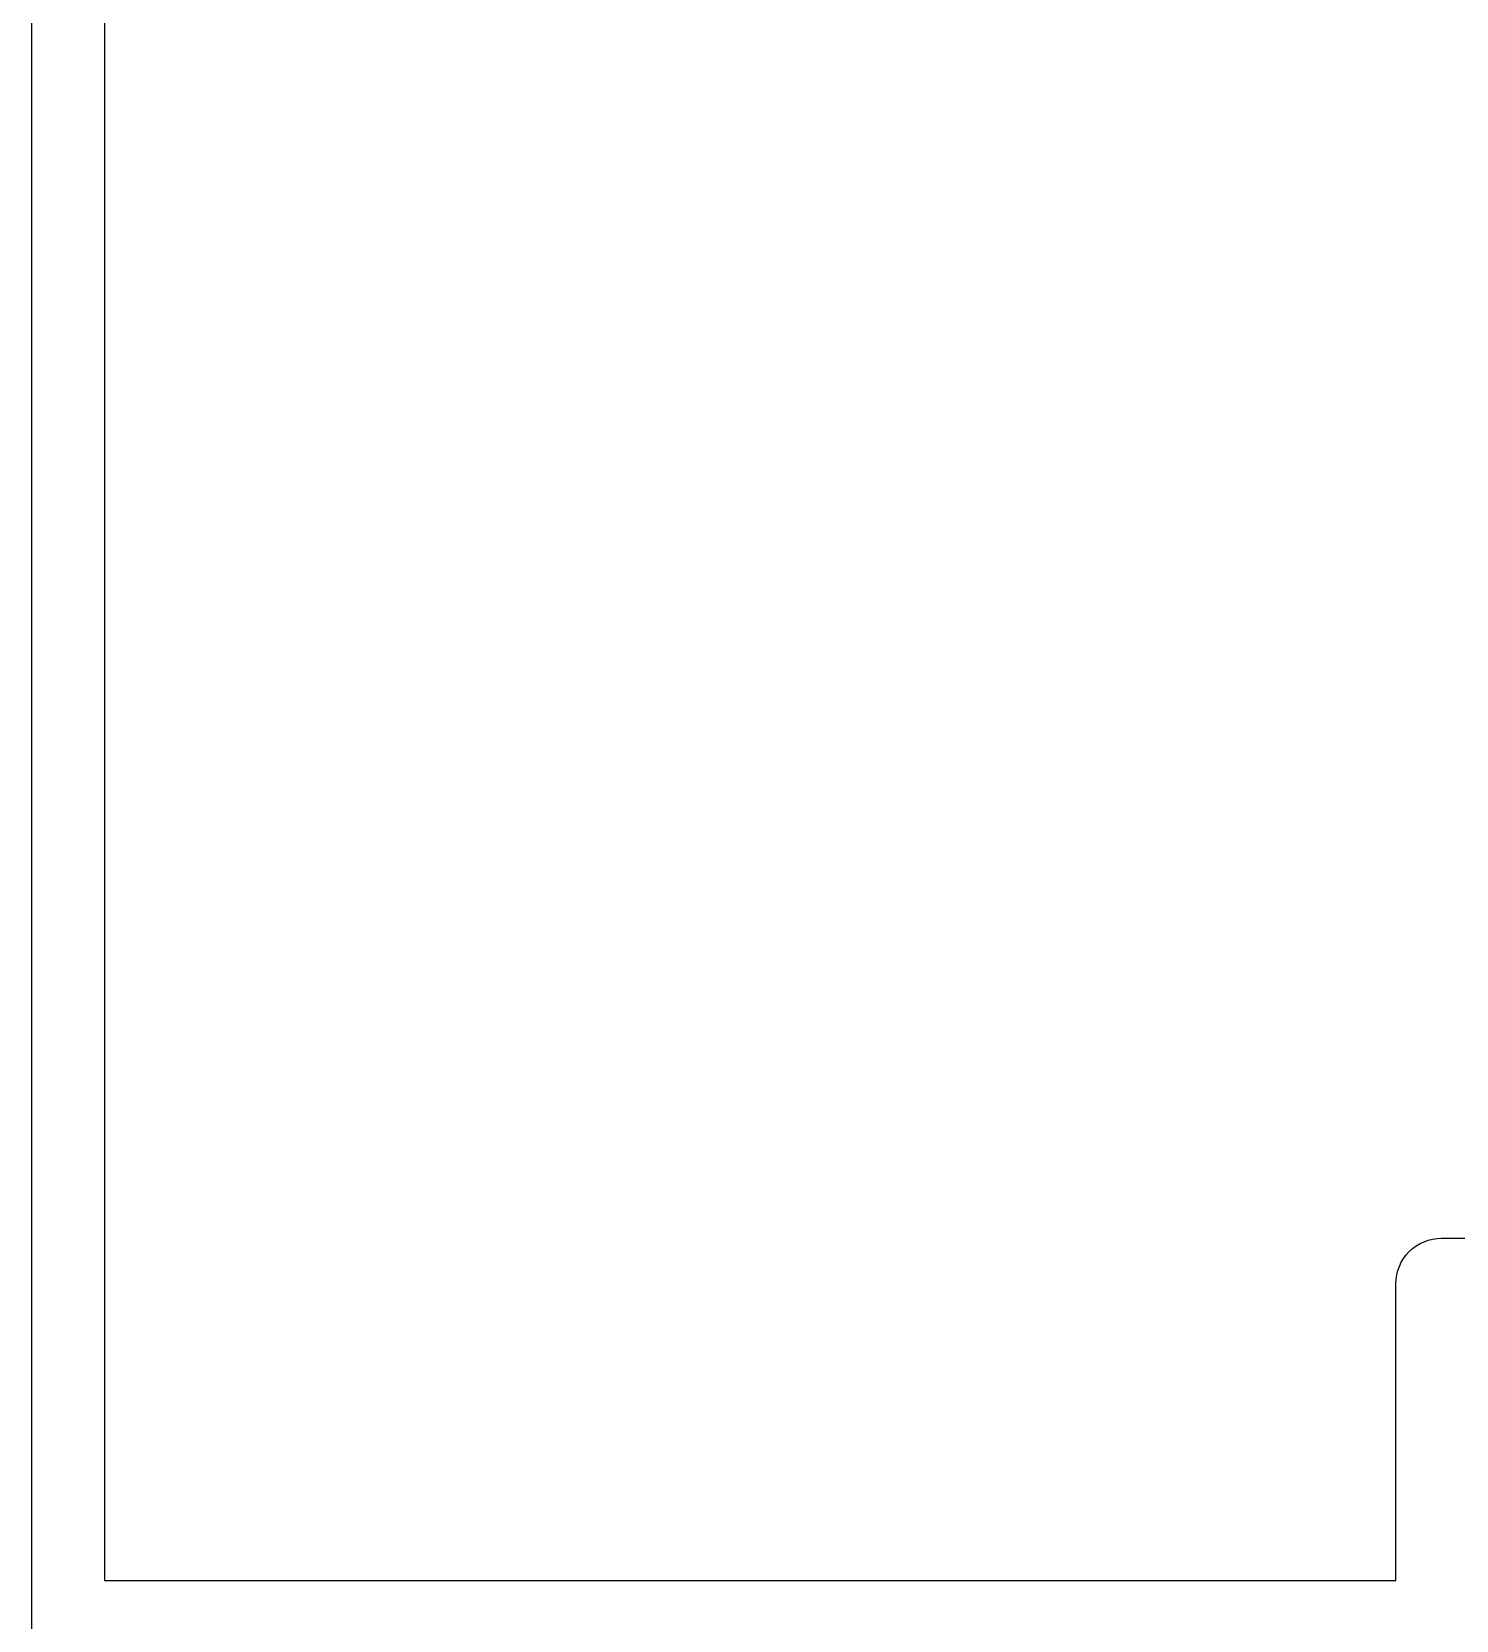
# Model space of a CAD drawing. Header units: metres. Extents: x 89 to 153, y -105 to 4.
# Drawn here: x 132.28 to 134.612, y -102.606 to -100.005 of the extents above; entities that cross this region are included whole.
import ezdxf

# ---------------------------------------------------------------- set-up
doc = ezdxf.new("R2010")
doc.units = ezdxf.units.M

msp = doc.modelspace()

# ---------------------------------------------------------------- linework, layer by layer
for points in [[(132.2805, -104.72), (132.2805, -94.68)], [(132.3995, -97.76), (132.3995, -102.54), (132.3995, -102.54)], [(132.3995, -102.54), (132.3995, -102.54), (132.3995, -102.54), (132.3995, -102.54), (132.3995, -102.54), (132.3995, -102.54), (132.3995, -102.54), (132.3995, -102.54), (132.3995, -102.54), (132.3995, -102.54), (132.3995, -102.5401), (132.3995, -102.5401), (132.3995, -102.5401), (132.3995, -102.5401), (132.3995, -102.5401), (132.3995, -102.5401), (132.3995, -102.5401), (132.3996, -102.5401), (132.3996, -102.5401), (132.3996, -102.5401), (132.3996, -102.5401), (132.3996, -102.5401), (132.3996, -102.5401), (132.3996, -102.5402), (132.3996, -102.5402), (132.3996, -102.5402), (132.3996, -102.5402), (132.3996, -102.5402), (132.3996, -102.5402), (132.3996, -102.5402), (132.3996, -102.5402), (132.3996, -102.5402), (132.3996, -102.5402), (132.3996, -102.5402), (132.3996, -102.5402), (132.3996, -102.5402), (132.3996, -102.5402), (132.3996, -102.5403), (132.3996, -102.5403), (132.3996, -102.5403), (132.3996, -102.5403), (132.3996, -102.5403), (132.3996, -102.5403), (132.3997, -102.5403), (132.3997, -102.5403), (132.3997, -102.5403), (132.3997, -102.5403), (132.3997, -102.5403), (132.3997, -102.5403), (132.3997, -102.5403), (132.3997, -102.5403), (132.3997, -102.5403), (132.3997, -102.5403), (132.3997, -102.5404), (132.3997, -102.5404), (132.3997, -102.5404), (132.3997, -102.5404), (132.3997, -102.5404), (132.3997, -102.5404), (132.3998, -102.5404), (132.3998, -102.5404), (132.3998, -102.5404), (132.3998, -102.5404), (132.3998, -102.5404), (132.3998, -102.5404), (132.3998, -102.5404), (132.3998, -102.5404), (132.3998, -102.5404), (132.3998, -102.5404), (132.3998, -102.5404), (132.3998, -102.5404), (132.3998, -102.5404), (132.3998, -102.5404), (132.3999, -102.5404), (132.3999, -102.5404), (132.3999, -102.5404), (132.3999, -102.5404), (132.3999, -102.5404), (132.3999, -102.5404), (132.3999, -102.5405), (132.3999, -102.5405), (132.3999, -102.5405), (132.3999, -102.5405), (132.3999, -102.5405), (132.3999, -102.5405), (132.3999, -102.5405), (132.4, -102.5405), (132.4, -102.5405), (132.4, -102.5405), (132.4, -102.5405), (132.4, -102.5405), (132.4, -102.5405), (132.4, -102.5405), (132.4, -102.5405), (132.4, -102.5405), (132.4, -102.5405), (132.4, -102.5405), (134.5126, -102.5405), (134.5126, -102.5405), (134.5126, -102.5405), (134.5126, -102.5405), (134.5126, -102.5405), (134.5126, -102.5405), (134.5126, -102.5405), (134.5126, -102.5405), (134.5126, -102.5405), (134.5127, -102.5405), (134.5127, -102.5405), (134.5127, -102.5405), (134.5127, -102.5405), (134.5127, -102.5405), (134.5127, -102.5405), (134.5127, -102.5405), (134.5127, -102.5405), (134.5127, -102.5405), (134.5127, -102.5404), (134.5127, -102.5404), (134.5127, -102.5404), (134.5127, -102.5404), (134.5127, -102.5404), (134.5128, -102.5404), (134.5128, -102.5404), (134.5128, -102.5404), (134.5128, -102.5404), (134.5128, -102.5404), (134.5128, -102.5404), (134.5128, -102.5404), (134.5128, -102.5404), (134.5128, -102.5404), (134.5128, -102.5404), (134.5128, -102.5404), (134.5128, -102.5404), (134.5128, -102.5404), (134.5129, -102.5404), (134.5129, -102.5404), (134.5129, -102.5404), (134.5129, -102.5404), (134.5129, -102.5404), (134.5129, -102.5404), (134.5129, -102.5404), (134.5129, -102.5404), (134.5129, -102.5403), (134.5129, -102.5403), (134.5129, -102.5403), (134.5129, -102.5403), (134.5129, -102.5403), (134.5129, -102.5403), (134.5129, -102.5403), (134.513, -102.5403), (134.513, -102.5403), (134.513, -102.5403), (134.513, -102.5403), (134.513, -102.5403), (134.513, -102.5403), (134.513, -102.5403), (134.513, -102.5403), (134.513, -102.5403), (134.513, -102.5402), (134.513, -102.5402), (134.513, -102.5402), (134.513, -102.5402), (134.513, -102.5402), (134.513, -102.5402), (134.513, -102.5402), (134.513, -102.5402), (134.513, -102.5402), (134.513, -102.5402), (134.513, -102.5402), (134.513, -102.5402), (134.513, -102.5402), (134.513, -102.5402), (134.513, -102.5401), (134.5131, -102.5401), (134.5131, -102.5401), (134.5131, -102.5401), (134.5131, -102.5401), (134.5131, -102.5401), (134.5131, -102.5401), (134.5131, -102.5401), (134.5131, -102.5401), (134.5131, -102.5401), (134.5131, -102.5401), (134.5131, -102.5401), (134.5131, -102.5401), (134.5131, -102.54), (134.5131, -102.54), (134.5131, -102.54), (134.5131, -102.54), (134.5131, -102.54), (134.5131, -102.54), (134.5131, -102.54), (134.5131, -102.54), (134.5131, -102.54), (134.5131, -102.54), (134.5131, -102.54), (134.5131, -102.0548), (134.5134, -102.0475), (134.5145, -102.0403), (134.5163, -102.0332), (134.5188, -102.0263), (134.5219, -102.0197), (134.5256, -102.0134), (134.53, -102.0075), (134.5349, -102.0021), (134.5403, -101.9972), (134.5462, -101.9928), (134.5525, -101.9891), (134.5591, -101.986), (134.566, -101.9835), (134.5731, -101.9817), (134.5803, -101.9806), (134.5876, -101.9803), (134.9686, -101.9803)]]:
    msp.add_lwpolyline(points)

doc.saveas('drawing.dxf')
